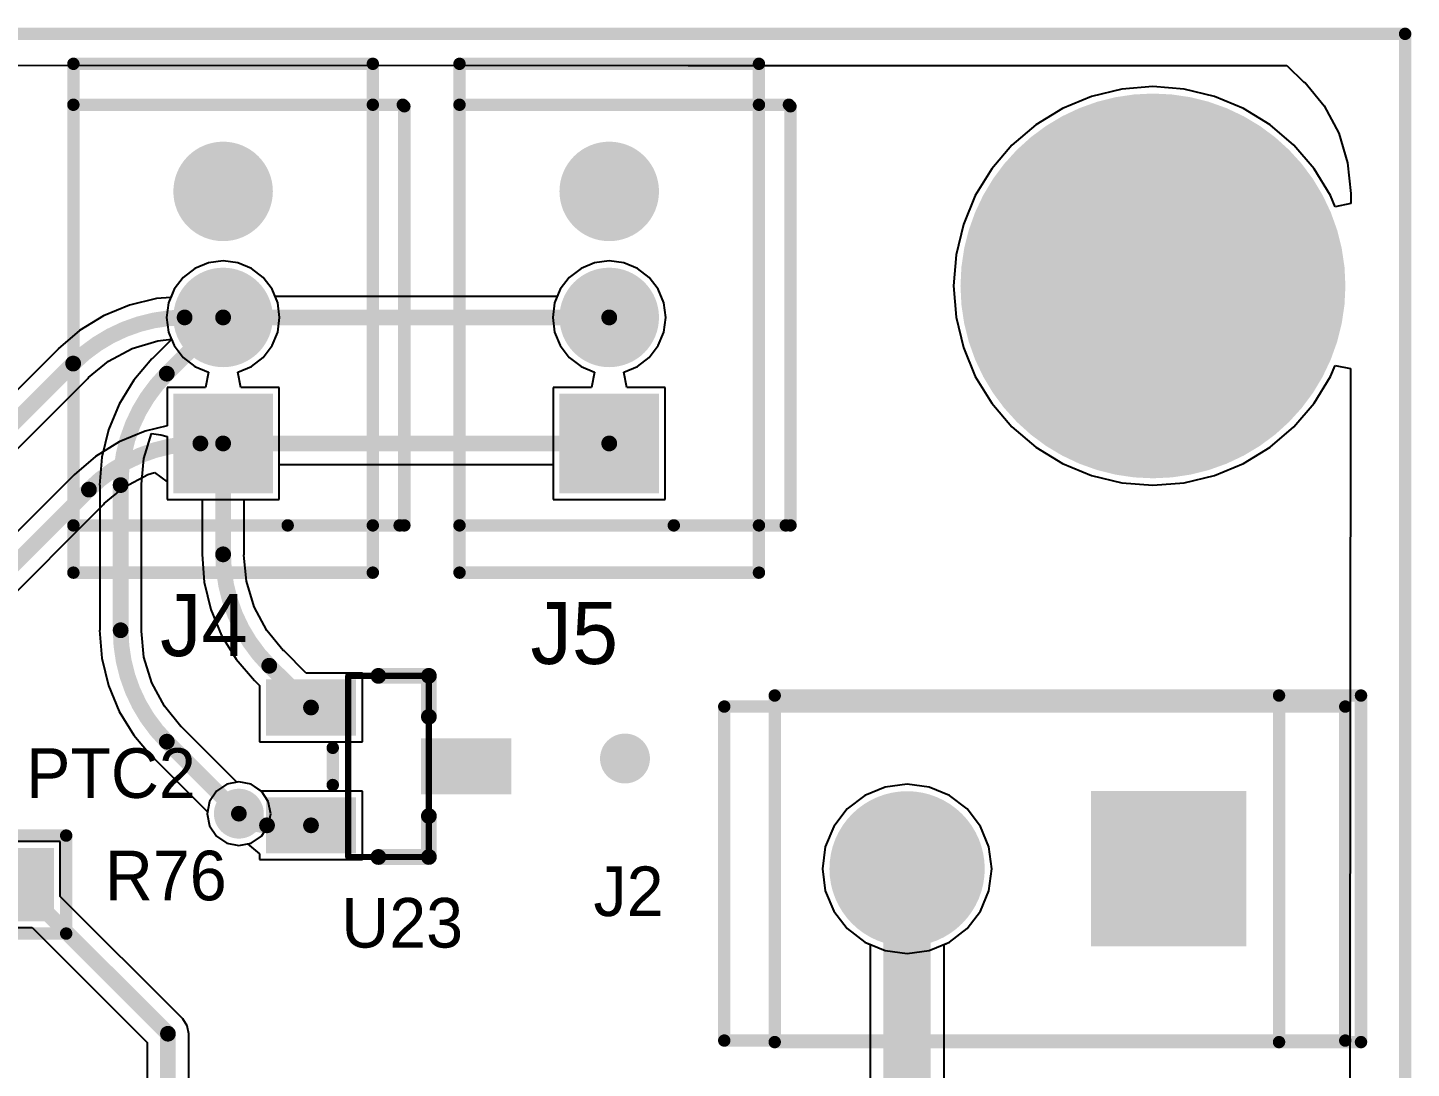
# Model space of a CAD drawing. Extents: x 32 to 132, y 19 to 123.
# Drawn here: x 109.5 to 131.8, y 106.26 to 123.04 of the extents above; entities that cross this region are included whole.
import ezdxf

# ---------------------------------------------------------------- set-up
doc = ezdxf.new("R2010")
doc.units = 0
doc.layers.get('0').update_dxf_attribs({"linetype": 'CONTINUOUS'})
for name, color, linetype in [('BOTTOMLAYER', 5, 'CONTINUOUS'), ('BOTTOMSOLDER', 6, 'CONTINUOUS'), ('MECHANICAL1', 6, 'CONTINUOUS'), ('MECHANICAL13', 56, 'CONTINUOUS'), ('MULTILAYER', 9, 'CONTINUOUS'), ('PADHOLELAYER', 156, 'CONTINUOUS'), ('TOPLAYER', 1, 'CONTINUOUS'), ('TOPOVERLAY', 2, 'CONTINUOUS'), ('TOPPASTE', 8, 'CONTINUOUS'), ('TOPSOLDER', 216, 'CONTINUOUS'), ('VIAHOLELAYER', 16, 'CONTINUOUS')]:
    doc.layers.add(name, color=color, linetype=linetype)

# ---------------------------------------------------------------- blocks, each defined once
blk = doc.blocks.new('__3_2_0_20')
at = {"layer": 'BOTTOMLAYER', "const_width": 0.7}
for points in [[(1.682, 0, 1), (2.382, 0, 1)], [(3.714, 0, 1), (4.414, 0, 1)]]:
    blk.add_lwpolyline(points, format="xyb", close=True, dxfattribs=at)
at = {"layer": 'BOTTOMLAYER'}
blk.add_solid([(-0.7, -0.7), (0.7, -0.7), (-0.7, 0.7), (0.7, 0.7)], dxfattribs=at)
at = {"layer": 'BOTTOMSOLDER', "const_width": 0.802}
for points in [[(1.631, 0, 1), (2.433, 0, 1)], [(3.663, 0, 1), (4.465, 0, 1)]]:
    blk.add_lwpolyline(points, format="xyb", close=True, dxfattribs=at)
at = {"layer": 'BOTTOMSOLDER'}
blk.add_solid([(-0.802, -0.802), (0.802, -0.802), (-0.802, 0.802), (0.802, 0.802)], dxfattribs=at)
at = {"layer": 'MECHANICAL13', "const_width": 0.2}
for points in [[(-2.083, 2.413), (-2.083, -2.413)], [(-2.083, 2.413), (6.121, 2.413)], [(6.121, 2.413), (6.121, -2.413)], [(-2.083, -2.413), (6.121, -2.413)]]:
    blk.add_lwpolyline(points, dxfattribs=at)
at = {"layer": 'MECHANICAL13', "const_width": 0.1}
for points in [[(-2.133, 2.413, 1), (-2.033, 2.413, 1)], [(-2.133, 2.413, 1), (-2.033, 2.413, 1)], [(6.071, 2.413, 1), (6.171, 2.413, 1)], [(6.071, 2.413, 1), (6.171, 2.413, 1)], [(-2.133, -2.413, 1), (-2.033, -2.413, 1)], [(-2.133, -2.413, 1), (-2.033, -2.413, 1)], [(6.071, -2.413, 1), (6.171, -2.413, 1)], [(6.071, -2.413, 1), (6.171, -2.413, 1)]]:
    blk.add_lwpolyline(points, format="xyb", close=True, dxfattribs=at)
at = {"layer": 'MULTILAYER', "const_width": 0.7}
for points in [[(1.682, 0, 1), (2.382, 0, 1)], [(3.714, 0, 1), (4.414, 0, 1)]]:
    blk.add_lwpolyline(points, format="xyb", close=True, dxfattribs=at)
at = {"layer": 'MULTILAYER'}
blk.add_solid([(-0.7, -0.7), (0.7, -0.7), (-0.7, 0.7), (0.7, 0.7)], dxfattribs=at)
at = {"layer": 'PADHOLELAYER', "const_width": 0.4}
for points in [[(-0.2, 0, 1), (0.2, 0, 1)], [(1.832, 0, 1), (2.232, 0, 1)], [(3.864, 0, 1), (4.264, 0, 1)]]:
    blk.add_lwpolyline(points, format="xyb", close=True, dxfattribs=at)
at = {"layer": 'TOPLAYER', "const_width": 0.7}
for points in [[(1.682, 0, 1), (2.382, 0, 1)], [(3.714, 0, 1), (4.414, 0, 1)]]:
    blk.add_lwpolyline(points, format="xyb", close=True, dxfattribs=at)
at = {"layer": 'TOPLAYER'}
blk.add_solid([(-0.7, -0.7), (0.7, -0.7), (-0.7, 0.7), (0.7, 0.7)], dxfattribs=at)
at = {"layer": 'TOPOVERLAY', "const_width": 0.2}
for points in [[(-1.321, 2.413), (5.461, 2.413)], [(-1.321, 2.413), (-1.321, -1.041)], [(5.461, 2.413), (5.461, -2.896)], [(-1.321, -1.041), (-1.321, -2.845)], [(-1.321, -2.413), (-1.321, -2.921)], [(-1.321, -2.413), (5.461, -2.413)], [(-1.321, -2.921), (5.436, -2.921)], [(5.461, -2.896), (5.436, -2.921)]]:
    blk.add_lwpolyline(points, dxfattribs=at)
at = {"layer": 'TOPOVERLAY', "const_width": 0.1}
for points in [[(-1.371, 2.413, 1), (-1.271, 2.413, 1)], [(-1.371, 2.413, 1), (-1.271, 2.413, 1)], [(5.411, 2.413, 1), (5.511, 2.413, 1)], [(5.411, 2.413, 1), (5.511, 2.413, 1)], [(-1.371, -1.041, 1), (-1.271, -1.041, 1)], [(-1.371, -1.041, 1), (-1.271, -1.041, 1)], [(-1.371, -2.413, 1), (-1.271, -2.413, 1)], [(-1.371, -2.413, 1), (-1.271, -2.413, 1)], [(5.411, -2.413, 1), (5.511, -2.413, 1)], [(-1.371, -2.845, 1), (-1.271, -2.845, 1)], [(-1.371, -2.921, 1), (-1.271, -2.921, 1)], [(-1.371, -2.921, 1), (-1.271, -2.921, 1)], [(5.386, -2.921, 1), (5.486, -2.921, 1)], [(5.386, -2.921, 1), (5.486, -2.921, 1)], [(5.411, -2.896, 1), (5.511, -2.896, 1)], [(5.411, -2.896, 1), (5.511, -2.896, 1)]]:
    blk.add_lwpolyline(points, format="xyb", close=True, dxfattribs=at)
at = {"layer": 'TOPSOLDER', "const_width": 0.802}
for points in [[(1.631, 0, 1), (2.433, 0, 1)], [(3.663, 0, 1), (4.465, 0, 1)]]:
    blk.add_lwpolyline(points, format="xyb", close=True, dxfattribs=at)
at = {"layer": 'TOPSOLDER'}
blk.add_solid([(-0.802, -0.802), (0.802, -0.802), (-0.802, 0.802), (0.802, 0.802)], dxfattribs=at)
blk = doc.blocks.new('__3_2_0_21')
at = {"layer": 'BOTTOMLAYER', "const_width": 0.7}
for points in [[(1.682, 0, 1), (2.382, 0, 1)], [(3.714, 0, 1), (4.414, 0, 1)]]:
    blk.add_lwpolyline(points, format="xyb", close=True, dxfattribs=at)
at = {"layer": 'BOTTOMLAYER'}
blk.add_solid([(-0.7, -0.7), (0.7, -0.7), (-0.7, 0.7), (0.7, 0.7)], dxfattribs=at)
at = {"layer": 'BOTTOMSOLDER', "const_width": 0.802}
for points in [[(1.631, 0, 1), (2.433, 0, 1)], [(3.663, 0, 1), (4.465, 0, 1)]]:
    blk.add_lwpolyline(points, format="xyb", close=True, dxfattribs=at)
at = {"layer": 'BOTTOMSOLDER'}
blk.add_solid([(-0.802, -0.802), (0.802, -0.802), (-0.802, 0.802), (0.802, 0.802)], dxfattribs=at)
at = {"layer": 'MECHANICAL13', "const_width": 0.2}
for points in [[(-2.083, 2.413), (-2.083, -2.413)], [(-2.083, 2.413), (6.121, 2.413)], [(6.121, 2.413), (6.121, -2.413)], [(-2.083, -2.413), (6.121, -2.413)]]:
    blk.add_lwpolyline(points, dxfattribs=at)
at = {"layer": 'MECHANICAL13', "const_width": 0.1}
for points in [[(-2.133, 2.413, 1), (-2.033, 2.413, 1)], [(-2.133, 2.413, 1), (-2.033, 2.413, 1)], [(6.071, 2.413, 1), (6.171, 2.413, 1)], [(6.071, 2.413, 1), (6.171, 2.413, 1)], [(-2.133, -2.413, 1), (-2.033, -2.413, 1)], [(-2.133, -2.413, 1), (-2.033, -2.413, 1)], [(6.071, -2.413, 1), (6.171, -2.413, 1)], [(6.071, -2.413, 1), (6.171, -2.413, 1)]]:
    blk.add_lwpolyline(points, format="xyb", close=True, dxfattribs=at)
at = {"layer": 'MULTILAYER', "const_width": 0.7}
for points in [[(1.682, 0, 1), (2.382, 0, 1)], [(3.714, 0, 1), (4.414, 0, 1)]]:
    blk.add_lwpolyline(points, format="xyb", close=True, dxfattribs=at)
at = {"layer": 'MULTILAYER'}
blk.add_solid([(-0.7, -0.7), (0.7, -0.7), (-0.7, 0.7), (0.7, 0.7)], dxfattribs=at)
at = {"layer": 'PADHOLELAYER', "const_width": 0.4}
for points in [[(-0.2, 0, 1), (0.2, 0, 1)], [(1.832, 0, 1), (2.232, 0, 1)], [(3.864, 0, 1), (4.264, 0, 1)]]:
    blk.add_lwpolyline(points, format="xyb", close=True, dxfattribs=at)
at = {"layer": 'TOPLAYER', "const_width": 0.7}
for points in [[(1.682, 0, 1), (2.382, 0, 1)], [(3.714, 0, 1), (4.414, 0, 1)]]:
    blk.add_lwpolyline(points, format="xyb", close=True, dxfattribs=at)
at = {"layer": 'TOPLAYER'}
blk.add_solid([(-0.7, -0.7), (0.7, -0.7), (-0.7, 0.7), (0.7, 0.7)], dxfattribs=at)
at = {"layer": 'TOPOVERLAY', "const_width": 0.2}
for points in [[(-1.321, 2.413), (5.461, 2.413)], [(-1.321, 2.413), (-1.321, -1.041)], [(5.461, 2.413), (5.461, -2.896)], [(-1.321, -1.041), (-1.321, -2.845)], [(-1.321, -2.413), (-1.321, -2.921)], [(-1.321, -2.413), (5.461, -2.413)], [(-1.321, -2.921), (5.436, -2.921)], [(5.461, -2.896), (5.436, -2.921)]]:
    blk.add_lwpolyline(points, dxfattribs=at)
at = {"layer": 'TOPOVERLAY', "const_width": 0.1}
for points in [[(-1.371, 2.413, 1), (-1.271, 2.413, 1)], [(-1.371, 2.413, 1), (-1.271, 2.413, 1)], [(5.411, 2.413, 1), (5.511, 2.413, 1)], [(5.411, 2.413, 1), (5.511, 2.413, 1)], [(-1.371, -1.041, 1), (-1.271, -1.041, 1)], [(-1.371, -1.041, 1), (-1.271, -1.041, 1)], [(-1.371, -2.413, 1), (-1.271, -2.413, 1)], [(-1.371, -2.413, 1), (-1.271, -2.413, 1)], [(5.411, -2.413, 1), (5.511, -2.413, 1)], [(-1.371, -2.845, 1), (-1.271, -2.845, 1)], [(-1.371, -2.921, 1), (-1.271, -2.921, 1)], [(-1.371, -2.921, 1), (-1.271, -2.921, 1)], [(5.386, -2.921, 1), (5.486, -2.921, 1)], [(5.386, -2.921, 1), (5.486, -2.921, 1)], [(5.411, -2.896, 1), (5.511, -2.896, 1)], [(5.411, -2.896, 1), (5.511, -2.896, 1)]]:
    blk.add_lwpolyline(points, format="xyb", close=True, dxfattribs=at)
at = {"layer": 'TOPSOLDER', "const_width": 0.802}
for points in [[(1.631, 0, 1), (2.433, 0, 1)], [(3.663, 0, 1), (4.465, 0, 1)]]:
    blk.add_lwpolyline(points, format="xyb", close=True, dxfattribs=at)
at = {"layer": 'TOPSOLDER'}
blk.add_solid([(-0.802, -0.802), (0.802, -0.802), (-0.802, 0.802), (0.802, 0.802)], dxfattribs=at)
blk = doc.blocks.new('5557___66')
at = {"layer": 'BOTTOMLAYER', "const_width": 1.15}
blk.add_lwpolyline([(3.641, 0, 1), (4.791, 0, 1)], format="xyb", close=True, dxfattribs=at)
at = {"layer": 'BOTTOMLAYER'}
blk.add_solid([(-1.15, -1.15), (1.15, -1.15), (-1.15, 1.15), (1.15, 1.15)], dxfattribs=at)
at = {"layer": 'BOTTOMSOLDER', "const_width": 1.252}
blk.add_lwpolyline([(3.591, 0, 1), (4.842, 0, 1)], format="xyb", close=True, dxfattribs=at)
at = {"layer": 'BOTTOMSOLDER'}
blk.add_solid([(-1.252, -1.252), (1.252, -1.252), (-1.252, 1.252), (1.252, 1.252)], dxfattribs=at)
at = {"layer": 'MECHANICAL13', "const_width": 0.2}
for points in [[(-2.845, 2.769), (-2.845, -2.616)], [(7.163, 2.769), (-2.845, 2.769)], [(7.163, 2.769), (7.163, -2.616)], [(7.163, -2.616), (-2.845, -2.616)]]:
    blk.add_lwpolyline(points, dxfattribs=at)
at = {"layer": 'MECHANICAL13', "const_width": 0.1}
for points in [[(-2.895, 2.769, 1), (-2.795, 2.769, 1)], [(-2.895, 2.769, 1), (-2.795, 2.769, 1)], [(7.113, 2.769, 1), (7.213, 2.769, 1)], [(7.113, 2.769, 1), (7.213, 2.769, 1)], [(-2.895, -2.616, 1), (-2.795, -2.616, 1)], [(-2.895, -2.616, 1), (-2.795, -2.616, 1)], [(7.113, -2.616, 1), (7.213, -2.616, 1)], [(7.113, -2.616, 1), (7.213, -2.616, 1)]]:
    blk.add_lwpolyline(points, format="xyb", close=True, dxfattribs=at)
at = {"layer": 'MULTILAYER', "const_width": 1.15}
blk.add_lwpolyline([(3.641, 0, 1), (4.791, 0, 1)], format="xyb", close=True, dxfattribs=at)
at = {"layer": 'MULTILAYER'}
blk.add_solid([(-1.15, -1.15), (1.15, -1.15), (-1.15, 1.15), (1.15, 1.15)], dxfattribs=at)
at = {"layer": 'PADHOLELAYER', "const_width": 0.9}
for points in [[(-0.45, 0, 1), (0.45, 0, 1)], [(3.766, 0, 1), (4.666, 0, 1)]]:
    blk.add_lwpolyline(points, format="xyb", close=True, dxfattribs=at)
at = {"layer": 'TOPLAYER', "const_width": 1.15}
blk.add_lwpolyline([(3.641, 0, 1), (4.791, 0, 1)], format="xyb", close=True, dxfattribs=at)
at = {"layer": 'TOPLAYER'}
blk.add_solid([(-1.15, -1.15), (1.15, -1.15), (-1.15, 1.15), (1.15, 1.15)], dxfattribs=at)
at = {"layer": 'TOPOVERLAY', "const_width": 0.2}
for points in [[(6.35, 2.794), (-3.099, 2.794)], [(-3.099, 2.794), (-3.099, -2.794)], [(6.35, 2.794), (-1.778, 2.794)], [(-1.778, 2.794), (-1.778, -2.794)], [(6.35, 2.794), (6.35, -2.794)], [(6.35, -2.794), (-3.099, -2.794)], [(6.35, -2.794), (-1.778, -2.794)]]:
    blk.add_lwpolyline(points, dxfattribs=at)
at = {"layer": 'TOPOVERLAY', "const_width": 0.1}
for points in [[(-3.149, 2.794, 1), (-3.049, 2.794, 1)], [(-3.149, 2.794, 1), (-3.049, 2.794, 1)], [(-1.828, 2.794, 1), (-1.728, 2.794, 1)], [(-1.828, 2.794, 1), (-1.728, 2.794, 1)], [(6.3, 2.794, 1), (6.4, 2.794, 1)], [(6.3, 2.794, 1), (6.4, 2.794, 1)], [(6.3, 2.794, 1), (6.4, 2.794, 1)], [(-3.149, -2.794, 1), (-3.049, -2.794, 1)], [(-3.149, -2.794, 1), (-3.049, -2.794, 1)], [(-1.828, -2.794, 1), (-1.728, -2.794, 1)], [(-1.828, -2.794, 1), (-1.728, -2.794, 1)], [(6.3, -2.794, 1), (6.4, -2.794, 1)], [(6.3, -2.794, 1), (6.4, -2.794, 1)], [(6.3, -2.794, 1), (6.4, -2.794, 1)]]:
    blk.add_lwpolyline(points, format="xyb", close=True, dxfattribs=at)
at = {"layer": 'TOPSOLDER', "const_width": 1.252}
blk.add_lwpolyline([(3.591, 0, 1), (4.842, 0, 1)], format="xyb", close=True, dxfattribs=at)
at = {"layer": 'TOPSOLDER'}
blk.add_solid([(-1.252, -1.252), (1.252, -1.252), (-1.252, 1.252), (1.252, 1.252)], dxfattribs=at)
blk = doc.blocks.new('0603_R_141')
at = {"layer": 'TOPLAYER'}
for points in [[(-1.235, -0.49), (-0.305, -0.49), (-1.235, 0.49), (-0.305, 0.49)], [(0.305, -0.49), (1.235, -0.49), (0.305, 0.49), (1.235, 0.49)]]:
    blk.add_solid(points, dxfattribs=at)
at = {"layer": 'TOPOVERLAY', "const_width": 0.2}
for points in [[(-0.4, 0.79), (-1.535, 0.79)], [(-1.535, 0.79), (-1.535, -0.79)], [(1.535, 0.79), (0.4, 0.79)], [(1.535, 0.79), (1.535, -0.79)], [(-0.4, -0.79), (-1.535, -0.79)], [(1.535, -0.79), (0.4, -0.79)]]:
    blk.add_lwpolyline(points, dxfattribs=at)
at = {"layer": 'TOPOVERLAY', "const_width": 0.1}
for points in [[(-1.585, 0.79, 1), (-1.485, 0.79, 1)], [(-1.585, 0.79, 1), (-1.485, 0.79, 1)], [(-0.45, 0.79, 1), (-0.35, 0.79, 1)], [(0.35, 0.79, 1), (0.45, 0.79, 1)], [(1.485, 0.79, 1), (1.585, 0.79, 1)], [(1.485, 0.79, 1), (1.585, 0.79, 1)], [(-1.585, -0.79, 1), (-1.485, -0.79, 1)], [(-1.585, -0.79, 1), (-1.485, -0.79, 1)], [(-0.45, -0.79, 1), (-0.35, -0.79, 1)], [(0.35, -0.79, 1), (0.45, -0.79, 1)], [(1.485, -0.79, 1), (1.585, -0.79, 1)], [(1.485, -0.79, 1), (1.585, -0.79, 1)]]:
    blk.add_lwpolyline(points, format="xyb", close=True, dxfattribs=at)
at = {"layer": 'TOPPASTE'}
for points in [[(-1.235, -0.49), (-0.305, -0.49), (-1.235, 0.49), (-0.305, 0.49)], [(0.305, -0.49), (1.235, -0.49), (0.305, 0.49), (1.235, 0.49)]]:
    blk.add_solid(points, dxfattribs=at)
at = {"layer": 'TOPSOLDER'}
for points in [[(-1.337, -0.592), (-0.203, -0.592), (-1.337, 0.592), (-0.203, 0.592)], [(0.203, -0.592), (1.337, -0.592), (0.203, 0.592), (1.337, 0.592)]]:
    blk.add_solid(points, dxfattribs=at)
blk = doc.blocks.new('SOT_23_SOT_23_3__160')
at = {"layer": 'MECHANICAL13', "const_width": 0.1}
for points in [[(-0.65, 1.46), (-0.65, -1.46)], [(0.65, 1.46), (-0.65, 1.46)], [(0.65, 1.46), (-0.65, 1.46)], [(-0.65, 1.46), (-0.65, -1.46)], [(0.65, 1.46), (-0.65, 1.46)], [(-0.65, 1.46), (-0.65, -1.46)], [(0.65, 1.46), (0.65, -1.46)], [(0.65, 1.46), (0.65, -1.46)], [(0.65, 1.46), (0.65, -1.46)], [(0.65, -1.46), (-0.65, -1.46)], [(0.65, -1.46), (-0.65, -1.46)], [(0.65, -1.46), (-0.65, -1.46)]]:
    blk.add_lwpolyline(points, dxfattribs=at)
at = {"layer": 'MECHANICAL13', "const_width": 0.05}
for points in [[(-0.675, 1.46, 1), (-0.625, 1.46, 1)], [(-0.675, 1.46, 1), (-0.625, 1.46, 1)], [(-0.675, 1.46, 1), (-0.625, 1.46, 1)], [(-0.675, 1.46, 1), (-0.625, 1.46, 1)], [(-0.675, 1.46, 1), (-0.625, 1.46, 1)], [(-0.675, 1.46, 1), (-0.625, 1.46, 1)], [(0.625, 1.46, 1), (0.675, 1.46, 1)], [(0.625, 1.46, 1), (0.675, 1.46, 1)], [(0.625, 1.46, 1), (0.675, 1.46, 1)], [(0.625, 1.46, 1), (0.675, 1.46, 1)], [(0.625, 1.46, 1), (0.675, 1.46, 1)], [(0.625, 1.46, 1), (0.675, 1.46, 1)], [(-0.675, -1.46, 1), (-0.625, -1.46, 1)], [(-0.675, -1.46, 1), (-0.625, -1.46, 1)], [(-0.675, -1.46, 1), (-0.625, -1.46, 1)], [(-0.675, -1.46, 1), (-0.625, -1.46, 1)], [(-0.675, -1.46, 1), (-0.625, -1.46, 1)], [(-0.675, -1.46, 1), (-0.625, -1.46, 1)], [(0.625, -1.46, 1), (0.675, -1.46, 1)], [(0.625, -1.46, 1), (0.675, -1.46, 1)], [(0.625, -1.46, 1), (0.675, -1.46, 1)], [(0.625, -1.46, 1), (0.675, -1.46, 1)], [(0.625, -1.46, 1), (0.675, -1.46, 1)], [(0.625, -1.46, 1), (0.675, -1.46, 1)]]:
    blk.add_lwpolyline(points, format="xyb", close=True, dxfattribs=at)
at = {"layer": 'TOPLAYER'}
for points in [[(0.625, 1.3), (0.625, 0.6), (1.875, 1.3), (1.875, 0.6)], [(-1.875, 0.35), (-1.875, -0.35), (-0.625, 0.35), (-0.625, -0.35)], [(0.625, -0.6), (0.625, -1.3), (1.875, -0.6), (1.875, -1.3)]]:
    blk.add_solid(points, dxfattribs=at)
at = {"layer": 'TOPOVERLAY'}
for points, const_width in [([(-0.65, 1.46), (-0.65, 0.8)], 0.254), ([(-0.65, 1.46), (-0.65, 0.8)], 0.254), ([(-0.65, 1.46), (-0.65, 0.8)], 0.254), ([(0.165, 1.46), (-0.65, 1.46)], 0.254), ([(0.9, 0.3), (0.9, -0.3)], 0.2), ([(-0.65, -0.8), (-0.65, -1.46)], 0.254), ([(0.165, -1.46), (-0.65, -1.46)], 0.254)]:
    blk.add_lwpolyline(points, dxfattribs=dict(at, const_width=const_width))
for points, const_width in [([(-0.713, 1.46, 1), (-0.586, 1.46, 1)], 0.127), ([(-0.713, 1.46, 1), (-0.586, 1.46, 1)], 0.127), ([(-0.713, 1.46, 1), (-0.586, 1.46, 1)], 0.127), ([(-0.713, 1.46, 1), (-0.586, 1.46, 1)], 0.127), ([(0.102, 1.46, 1), (0.229, 1.46, 1)], 0.127), ([(-0.713, 0.8, 1), (-0.586, 0.8, 1)], 0.127), ([(-0.713, 0.8, 1), (-0.586, 0.8, 1)], 0.127), ([(-0.713, 0.8, 1), (-0.586, 0.8, 1)], 0.127), ([(0.85, 0.3, 1), (0.95, 0.3, 1)], 0.1), ([(0.85, -0.3, 1), (0.95, -0.3, 1)], 0.1), ([(-0.713, -0.8, 1), (-0.586, -0.8, 1)], 0.127), ([(-0.713, -1.46, 1), (-0.586, -1.46, 1)], 0.127), ([(-0.713, -1.46, 1), (-0.586, -1.46, 1)], 0.127), ([(0.102, -1.46, 1), (0.229, -1.46, 1)], 0.127)]:
    blk.add_lwpolyline(points, format="xyb", close=True, dxfattribs=dict(at, const_width=const_width))
at = {"layer": 'TOPPASTE'}
for points in [[(0.625, 1.3), (0.625, 0.6), (1.875, 1.3), (1.875, 0.6)], [(-1.875, 0.35), (-1.875, -0.35), (-0.625, 0.35), (-0.625, -0.35)], [(0.625, -0.6), (0.625, -1.3), (1.875, -0.6), (1.875, -1.3)]]:
    blk.add_solid(points, dxfattribs=at)
at = {"layer": 'TOPSOLDER'}
for points in [[(0.523, 1.402), (0.523, 0.498), (1.977, 1.402), (1.977, 0.498)], [(-1.977, 0.452), (-1.977, -0.452), (-0.523, 0.452), (-0.523, -0.452)], [(0.523, -0.498), (0.523, -1.402), (1.977, -0.498), (1.977, -1.402)]]:
    blk.add_solid(points, dxfattribs=at)

msp = doc.modelspace()

# ---------------------------------------------------------------- linework, layer by layer
at = {"layer": 'BOTTOMLAYER'}
for p, q in [((34.326, 122.44), (120.142, 122.428)), ((120.142, 122.428), (129.794, 122.428)), ((129.794, 122.428), (130.066, 122.156)), ((127.132, 122.046), (126.642, 121.928)), ((127.635, 122.085), (127.132, 122.046)), ((128.138, 122.046), (127.635, 122.085)), ((128.628, 121.928), (128.138, 122.046)), ((130.066, 122.156), (130.066, 122.156)), ((130.066, 122.156), (130.083, 122.155)), ((130.083, 122.155), (130.392, 121.778)), ((126.642, 121.928), (126.176, 121.735)), ((129.094, 121.735), (128.628, 121.928)), ((130.392, 121.778), (130.628, 121.337)), ((126.176, 121.735), (125.746, 121.471)), ((129.524, 121.471), (129.094, 121.735)), ((125.746, 121.471), (125.363, 121.144)), ((129.907, 121.144), (129.524, 121.471)), ((130.628, 121.337), (130.773, 120.858)), ((125.363, 121.144), (125.036, 120.761)), ((130.234, 120.761), (129.907, 121.144)), ((125.036, 120.761), (124.772, 120.331)), ((130.498, 120.331), (130.234, 120.761)), ((130.773, 120.858), (130.822, 120.36)), ((124.772, 120.331), (124.579, 119.865)), ((130.573, 120.149), (130.498, 120.331)), ((130.822, 120.199), (130.573, 120.149)), ((130.822, 120.36), (130.822, 120.199)), ((124.579, 119.865), (124.461, 119.375)), ((124.461, 119.375), (124.422, 118.872)), ((112.194, 119.153), (112.005, 119.008)), ((112.413, 119.244), (112.194, 119.153)), ((112.649, 119.275), (112.413, 119.244)), ((112.885, 119.244), (112.649, 119.275)), ((113.104, 119.153), (112.885, 119.244)), ((113.293, 119.008), (113.104, 119.153)), ((118.417, 119.153), (118.228, 119.008)), ((118.636, 119.244), (118.417, 119.153)), ((118.872, 119.275), (118.636, 119.244)), ((119.108, 119.244), (118.872, 119.275)), ((119.327, 119.153), (119.108, 119.244)), ((119.516, 119.008), (119.327, 119.153)), ((112.005, 119.008), (111.86, 118.819)), ((113.438, 118.819), (113.293, 119.008)), ((118.228, 119.008), (118.083, 118.819)), ((119.661, 118.819), (119.516, 119.008)), ((124.422, 118.872), (124.461, 118.369)), ((111.86, 118.819), (111.769, 118.6)), ((113.529, 118.6), (113.438, 118.819)), ((118.083, 118.819), (117.992, 118.6)), ((119.752, 118.6), (119.661, 118.819)), ((111.769, 118.6), (111.738, 118.364)), ((113.56, 118.364), (113.529, 118.6)), ((117.992, 118.6), (117.961, 118.364)), ((119.783, 118.364), (119.752, 118.6)), ((111.738, 118.364), (111.769, 118.128)), ((113.529, 118.128), (113.56, 118.364)), ((117.961, 118.364), (117.992, 118.128)), ((119.752, 118.128), (119.783, 118.364)), ((124.461, 118.369), (124.579, 117.879)), ((111.818, 118.009), (111.504, 117.695)), ((111.769, 118.128), (111.818, 118.009)), ((113.438, 117.909), (113.529, 118.128)), ((117.992, 118.128), (118.083, 117.909)), ((119.661, 117.909), (119.752, 118.128)), ((113.293, 117.72), (113.438, 117.909)), ((118.083, 117.909), (118.228, 117.72)), ((119.516, 117.72), (119.661, 117.909)), ((124.579, 117.879), (124.772, 117.413)), ((111.502, 117.697), (111.209, 117.353)), ((111.504, 117.695), (111.502, 117.697)), ((112.885, 117.484), (113.104, 117.575)), ((113.104, 117.575), (113.293, 117.72)), ((118.228, 117.72), (118.417, 117.575)), ((118.417, 117.575), (118.636, 117.484)), ((119.108, 117.484), (119.327, 117.575)), ((119.327, 117.575), (119.516, 117.72)), ((130.498, 117.413), (130.571, 117.589)), ((130.571, 117.589), (130.82, 117.539)), ((130.82, 117.539), (130.81, 106.68)), ((111.209, 117.353), (110.973, 116.968)), ((112.935, 117.235), (112.885, 117.484)), ((118.636, 117.484), (118.586, 117.235)), ((119.158, 117.235), (119.108, 117.484)), ((124.772, 117.413), (125.036, 116.983)), ((130.234, 116.983), (130.498, 117.413)), ((113.552, 117.235), (112.935, 117.235)), ((113.552, 115.429), (113.552, 117.235)), ((118.586, 117.235), (117.969, 117.235)), ((117.969, 117.235), (117.969, 115.429)), ((119.775, 117.235), (119.158, 117.235)), ((119.775, 115.429), (119.775, 117.235)), ((110.973, 116.968), (110.8, 116.551)), ((125.036, 116.983), (125.363, 116.6)), ((129.907, 116.6), (130.234, 116.983)), ((110.8, 116.551), (110.694, 116.111)), ((111.373, 116.092), (111.495, 116.493)), ((111.495, 116.493), (111.648, 116.471)), ((111.648, 116.471), (111.746, 116.446)), ((111.746, 116.446), (111.746, 115.429)), ((125.363, 116.6), (125.746, 116.273)), ((129.524, 116.273), (129.907, 116.6)), ((125.746, 116.273), (126.176, 116.009)), ((129.094, 116.009), (129.524, 116.273)), ((110.694, 116.111), (110.659, 115.661)), ((111.332, 115.676), (111.373, 116.092)), ((126.176, 116.009), (126.642, 115.816)), ((128.628, 115.816), (129.094, 116.009)), ((126.642, 115.816), (127.132, 115.698)), ((128.138, 115.698), (128.628, 115.816)), ((110.659, 115.661), (110.661, 115.661)), ((110.661, 115.661), (110.661, 113.32)), ((111.335, 115.661), (111.332, 115.676)), ((111.335, 113.32), (111.335, 115.661)), ((127.132, 115.698), (127.635, 115.659)), ((127.635, 115.659), (128.138, 115.698)), ((111.746, 115.429), (113.552, 115.429)), ((117.969, 115.429), (119.775, 115.429)), ((110.661, 113.32), (110.659, 113.32)), ((110.659, 113.32), (110.694, 112.87)), ((111.332, 113.305), (111.335, 113.32)), ((111.373, 112.889), (111.332, 113.305)), ((110.694, 112.87), (110.8, 112.43)), ((111.498, 112.475), (111.373, 112.889)), ((110.8, 112.43), (110.973, 112.013)), ((111.702, 112.094), (111.498, 112.475)), ((110.973, 112.013), (111.209, 111.628)), ((111.967, 111.77), (111.702, 112.094)), ((111.98, 111.762), (111.967, 111.77)), ((112.872, 110.87), (111.98, 111.762)), ((111.209, 111.628), (111.502, 111.284)), ((111.502, 111.284), (111.504, 111.286)), ((111.504, 111.286), (112.396, 110.394)), ((112.903, 110.876), (112.872, 110.87)), ((113.099, 110.837), (112.903, 110.876)), ((113.266, 110.726), (113.099, 110.837)), ((123.673, 110.839), (123.319, 110.792)), ((124.026, 110.792), (123.673, 110.839)), ((113.377, 110.559), (113.266, 110.726)), ((122.99, 110.656), (122.707, 110.439)), ((123.319, 110.792), (122.99, 110.656)), ((124.355, 110.656), (124.026, 110.792)), ((124.638, 110.439), (124.355, 110.656)), ((112.396, 110.394), (112.39, 110.363)), ((113.416, 110.363), (113.377, 110.559)), ((122.707, 110.439), (122.491, 110.156)), ((124.855, 110.156), (124.638, 110.439)), ((112.39, 110.363), (112.429, 110.167)), ((112.429, 110.167), (112.54, 110)), ((113.266, 110), (113.377, 110.167)), ((113.377, 110.167), (113.416, 110.363)), ((112.54, 110), (112.707, 109.889)), ((113.099, 109.889), (113.266, 110)), ((122.491, 110.156), (122.354, 109.827)), ((124.991, 109.827), (124.855, 110.156)), ((112.707, 109.889), (112.903, 109.85)), ((112.903, 109.85), (113.099, 109.889)), ((122.354, 109.827), (122.308, 109.474)), ((125.037, 109.474), (124.991, 109.827)), ((122.308, 109.474), (122.354, 109.121)), ((124.991, 109.121), (125.037, 109.474)), ((122.354, 109.121), (122.491, 108.792)), ((124.855, 108.792), (124.991, 109.121)), ((122.491, 108.792), (122.707, 108.509)), ((124.638, 108.509), (124.855, 108.792)), ((122.707, 108.509), (122.99, 108.292)), ((124.355, 108.292), (124.638, 108.509)), ((122.99, 108.292), (123.319, 108.156)), ((123.319, 108.156), (123.673, 108.109)), ((123.673, 108.109), (124.026, 108.156)), ((124.026, 108.156), (124.355, 108.292)), ((130.81, 106.68), (130.81, 53.848))]:
    msp.add_line(p, q, dxfattribs=at)
for points, const_width in [([(126.135, 118.872, 1), (129.135, 118.872, 1)], 3), ([(112.585, 118.364, 1), (112.713, 118.364, 1)], 0.127), ([(111.678, 117.457, 1), (111.805, 117.457, 1)], 0.127), ([(111.678, 117.457, 1), (111.805, 117.457, 1)], 0.127), ([(110.934, 115.661, 1), (111.061, 115.661, 1)], 0.127), ([(110.934, 115.661, 1), (111.061, 115.661, 1)], 0.127), ([(110.934, 113.32, 1), (111.061, 113.32, 1)], 0.127), ([(110.934, 113.32, 1), (111.061, 113.32, 1)], 0.127), ([(111.678, 111.524, 1), (111.805, 111.524, 1)], 0.127), ([(111.678, 111.524, 1), (111.805, 111.524, 1)], 0.127), ([(118.976, 111.252, 1), (119.276, 111.252, 1)], 0.3), ([(112.753, 110.363, 1), (113.053, 110.363, 1)], 0.3), ([(112.84, 110.363, 1), (112.966, 110.363, 1)], 0.127)]:
    msp.add_lwpolyline(points, format="xyb", close=True, dxfattribs=dict(at, const_width=const_width))
at = {"layer": 'BOTTOMLAYER', "const_width": 0.254}
for points in [[(111.742, 117.457), (112.649, 118.364)], [(110.998, 113.32), (110.998, 115.661)], [(111.742, 111.524), (112.903, 110.363)]]:
    msp.add_lwpolyline(points, dxfattribs=at)
for points in [[(110.998, 115.661, -0.198912), (111.742, 117.457)], [(111.742, 111.524, -0.198912), (110.998, 113.32)]]:
    msp.add_lwpolyline(points, format="xyb", dxfattribs=at)
at = {"layer": 'BOTTOMSOLDER'}
for points, const_width in [([(126.084, 118.872, 1), (129.186, 118.872, 1)], 3.102), ([(118.925, 111.252, 1), (119.327, 111.252, 1)], 0.402), ([(112.702, 110.363, 1), (113.104, 110.363, 1)], 0.402)]:
    msp.add_lwpolyline(points, format="xyb", close=True, dxfattribs=dict(at, const_width=const_width))
at = {"layer": 'MECHANICAL1', "const_width": 0.2}
for points in [[(31.75, 122.936), (131.699, 122.936)], [(131.699, 18.669), (131.699, 122.936)]]:
    msp.add_lwpolyline(points, dxfattribs=at)
at = {"layer": 'MECHANICAL1', "const_width": 0.1}
msp.add_lwpolyline([(131.649, 122.936, 1), (131.749, 122.936, 1)], format="xyb", close=True, dxfattribs=at)
msp.add_lwpolyline([(131.649, 122.936, 1), (131.749, 122.936, 1)], format="xyb", close=True, dxfattribs=at)
at = {"layer": 'MULTILAYER'}
for points, const_width in [([(126.135, 118.872, 1), (129.135, 118.872, 1)], 3), ([(118.976, 111.252, 1), (119.276, 111.252, 1)], 0.3), ([(112.753, 110.363, 1), (113.053, 110.363, 1)], 0.3)]:
    msp.add_lwpolyline(points, format="xyb", close=True, dxfattribs=dict(at, const_width=const_width))
at = {"layer": 'PADHOLELAYER', "const_width": 1.65}
msp.add_lwpolyline([(126.81, 118.872, 1), (128.46, 118.872, 1)], format="xyb", close=True, dxfattribs=at)
at = {"layer": 'TOPLAYER'}
for p, q in [((34.326, 122.44), (120.142, 122.428)), ((120.142, 122.428), (129.794, 122.428)), ((129.794, 122.428), (130.066, 122.156)), ((127.132, 122.046), (126.642, 121.928)), ((127.635, 122.085), (127.132, 122.046)), ((128.138, 122.046), (127.635, 122.085)), ((128.628, 121.928), (128.138, 122.046)), ((130.066, 122.156), (130.066, 122.156)), ((130.066, 122.156), (130.083, 122.155)), ((130.083, 122.155), (130.392, 121.778)), ((126.642, 121.928), (126.176, 121.735)), ((129.094, 121.735), (128.628, 121.928)), ((130.392, 121.778), (130.628, 121.337)), ((126.176, 121.735), (125.746, 121.471)), ((129.524, 121.471), (129.094, 121.735)), ((125.746, 121.471), (125.363, 121.144)), ((129.907, 121.144), (129.524, 121.471)), ((130.628, 121.337), (130.773, 120.858)), ((125.363, 121.144), (125.036, 120.761)), ((130.234, 120.761), (129.907, 121.144)), ((125.036, 120.761), (124.772, 120.331)), ((130.498, 120.331), (130.234, 120.761)), ((130.773, 120.858), (130.822, 120.36)), ((124.772, 120.331), (124.579, 119.865)), ((130.573, 120.149), (130.498, 120.331)), ((130.822, 120.199), (130.573, 120.149)), ((130.822, 120.36), (130.822, 120.199)), ((124.579, 119.865), (124.461, 119.375)), ((124.461, 119.375), (124.422, 118.872)), ((112.194, 119.153), (112.005, 119.008)), ((112.413, 119.244), (112.194, 119.153)), ((112.649, 119.275), (112.413, 119.244)), ((112.885, 119.244), (112.649, 119.275)), ((113.104, 119.153), (112.885, 119.244)), ((113.293, 119.008), (113.104, 119.153)), ((118.417, 119.153), (118.228, 119.008)), ((118.636, 119.244), (118.417, 119.153)), ((118.872, 119.275), (118.636, 119.244)), ((119.108, 119.244), (118.872, 119.275)), ((119.327, 119.153), (119.108, 119.244)), ((119.516, 119.008), (119.327, 119.153)), ((112.005, 119.008), (111.86, 118.819)), ((113.438, 118.819), (113.293, 119.008)), ((118.228, 119.008), (118.083, 118.819)), ((119.661, 118.819), (119.516, 119.008)), ((124.422, 118.872), (124.461, 118.369)), ((111.578, 118.668), (111.138, 118.562)), ((111.805, 118.685), (111.578, 118.668)), ((111.86, 118.819), (111.805, 118.685)), ((113.487, 118.701), (113.438, 118.819)), ((118.034, 118.701), (113.487, 118.701)), ((118.083, 118.819), (118.034, 118.701)), ((119.752, 118.6), (119.661, 118.819)), ((111.138, 118.562), (110.721, 118.389)), ((119.783, 118.364), (119.752, 118.6)), ((110.721, 118.389), (110.336, 118.153)), ((119.752, 118.128), (119.783, 118.364)), ((124.461, 118.369), (124.579, 117.879)), ((110.336, 118.153), (109.992, 117.86)), ((111.183, 117.864), (111.597, 117.989)), ((111.597, 117.989), (111.818, 118.011)), ((111.818, 118.011), (111.86, 117.909)), ((119.661, 117.909), (119.752, 118.128)), ((109.994, 117.858), (106.018, 113.882)), ((109.992, 117.86), (109.994, 117.858)), ((110.802, 117.66), (111.183, 117.864)), ((111.86, 117.909), (112.005, 117.72)), ((119.516, 117.72), (119.661, 117.909)), ((124.579, 117.879), (124.772, 117.413)), ((110.478, 117.395), (110.802, 117.66)), ((112.005, 117.72), (112.194, 117.575)), ((112.194, 117.575), (112.413, 117.484)), ((119.108, 117.484), (119.327, 117.575)), ((119.327, 117.575), (119.516, 117.72)), ((130.498, 117.413), (130.571, 117.589)), ((130.571, 117.589), (130.82, 117.539)), ((130.82, 117.539), (130.81, 106.68)), ((106.544, 113.456), (110.47, 117.382)), ((110.47, 117.382), (110.478, 117.395)), ((112.413, 117.484), (112.363, 117.235)), ((119.158, 117.235), (119.108, 117.484)), ((124.772, 117.413), (125.036, 116.983)), ((130.234, 116.983), (130.498, 117.413)), ((112.363, 117.235), (111.746, 117.235)), ((111.746, 117.235), (111.746, 116.615)), ((119.775, 117.235), (119.158, 117.235)), ((119.775, 115.429), (119.775, 117.235)), ((125.036, 116.983), (125.363, 116.6)), ((129.907, 116.6), (130.234, 116.983)), ((111.392, 116.53), (110.975, 116.357)), ((111.746, 116.615), (111.392, 116.53)), ((125.363, 116.6), (125.746, 116.273)), ((129.524, 116.273), (129.907, 116.6)), ((110.975, 116.357), (110.59, 116.121)), ((125.746, 116.273), (126.176, 116.009)), ((129.094, 116.009), (129.524, 116.273)), ((110.59, 116.121), (110.246, 115.828)), ((113.552, 115.429), (113.552, 115.995)), ((113.552, 115.995), (117.969, 115.995)), ((117.969, 115.995), (117.969, 115.429)), ((126.176, 116.009), (126.642, 115.816)), ((128.628, 115.816), (129.094, 116.009)), ((110.248, 115.826), (108.304, 113.882)), ((110.246, 115.828), (110.248, 115.826)), ((111.056, 115.628), (111.437, 115.832)), ((111.437, 115.832), (111.542, 115.863)), ((111.542, 115.863), (111.746, 115.712)), ((126.642, 115.816), (127.132, 115.698)), ((128.138, 115.698), (128.628, 115.816)), ((110.732, 115.363), (111.056, 115.628)), ((111.746, 115.712), (111.746, 115.429)), ((127.132, 115.698), (127.635, 115.659)), ((127.635, 115.659), (128.138, 115.698)), ((108.83, 113.456), (110.724, 115.35)), ((110.724, 115.35), (110.732, 115.363)), ((111.746, 115.429), (112.312, 115.429)), ((112.312, 115.429), (112.312, 114.544)), ((112.986, 114.544), (112.986, 115.429)), ((112.986, 115.429), (113.552, 115.429)), ((117.969, 115.429), (119.775, 115.429)), ((112.312, 114.544), (112.31, 114.544)), ((112.31, 114.544), (112.345, 114.094)), ((112.983, 114.529), (112.986, 114.544)), ((113.024, 114.113), (112.983, 114.529)), ((112.345, 114.094), (112.451, 113.654)), ((113.149, 113.699), (113.024, 114.113)), ((112.451, 113.654), (112.624, 113.237)), ((113.353, 113.318), (113.149, 113.699)), ((113.618, 112.994), (113.353, 113.318)), ((112.624, 113.237), (112.86, 112.852)), ((112.86, 112.852), (113.153, 112.508)), ((113.631, 112.986), (113.618, 112.994)), ((113.989, 112.628), (113.631, 112.986)), ((114.894, 112.628), (113.989, 112.628)), ((114.894, 111.522), (114.894, 112.628)), ((113.153, 112.508), (113.155, 112.51)), ((113.155, 112.51), (113.238, 112.427)), ((113.238, 112.427), (113.238, 111.522)), ((113.238, 111.522), (114.894, 111.522)), ((112.707, 110.837), (112.54, 110.726)), ((112.903, 110.876), (112.707, 110.837)), ((113.099, 110.837), (112.903, 110.876)), ((113.262, 110.728), (113.099, 110.837)), ((123.673, 110.839), (123.319, 110.792)), ((124.026, 110.792), (123.673, 110.839)), ((112.54, 110.726), (112.429, 110.559)), ((114.894, 110.728), (113.262, 110.728)), ((114.894, 109.622), (114.894, 110.728)), ((122.99, 110.656), (122.707, 110.439)), ((123.319, 110.792), (122.99, 110.656)), ((124.355, 110.656), (124.026, 110.792)), ((124.638, 110.439), (124.355, 110.656)), ((112.429, 110.559), (112.39, 110.363)), ((122.707, 110.439), (122.491, 110.156)), ((124.855, 110.156), (124.638, 110.439)), ((112.39, 110.363), (112.429, 110.167)), ((112.429, 110.167), (112.54, 110)), ((112.54, 110), (112.707, 109.889)), ((122.491, 110.156), (122.354, 109.827)), ((124.991, 109.827), (124.855, 110.156)), ((110.023, 109.913), (108.687, 109.913)), ((110.023, 109.028), (110.023, 109.913)), ((112.707, 109.889), (112.903, 109.85)), ((112.903, 109.85), (113.041, 109.877)), ((113.041, 109.877), (113.238, 109.716)), ((113.238, 109.716), (113.238, 109.622)), ((122.354, 109.827), (122.308, 109.474)), ((125.037, 109.474), (124.991, 109.827)), ((113.238, 109.622), (114.894, 109.622)), ((122.308, 109.474), (122.354, 109.121)), ((124.991, 109.121), (125.037, 109.474)), ((122.354, 109.121), (122.491, 108.792)), ((124.855, 108.792), (124.991, 109.121)), ((111.998, 107.053), (110.023, 109.028)), ((122.491, 108.792), (122.707, 108.509)), ((124.638, 108.509), (124.855, 108.792)), ((108.687, 108.527), (109.572, 108.527)), ((109.572, 108.527), (111.423, 106.676)), ((122.707, 108.509), (122.99, 108.292)), ((124.355, 108.292), (124.638, 108.509)), ((122.99, 108.292), (123.077, 108.256)), ((123.077, 108.256), (123.077, 103.707)), ((124.268, 108.256), (124.355, 108.292)), ((124.268, 103.707), (124.268, 108.256)), ((112.071, 106.944), (111.998, 107.053)), ((112.097, 106.815), (112.071, 106.944)), ((111.423, 106.676), (111.423, 100.061)), ((112.097, 99.921), (112.097, 106.815)), ((112.097, 106.815), (112.097, 106.815)), ((130.81, 106.68), (130.81, 53.848))]:
    msp.add_line(p, q, dxfattribs=at)
for points, const_width in [([(126.135, 118.872, 1), (129.135, 118.872, 1)], 3), ([(111.965, 118.364, 1), (112.092, 118.364, 1)], 0.127), ([(111.965, 118.364, 1), (112.092, 118.364, 1)], 0.127), ([(112.585, 118.364, 1), (112.713, 118.364, 1)], 0.127), ([(112.585, 118.364, 1), (112.713, 118.364, 1)], 0.127), ([(118.808, 118.364, 1), (118.936, 118.364, 1)], 0.127), ([(110.169, 117.62, 1), (110.296, 117.62, 1)], 0.127), ([(110.169, 117.62, 1), (110.296, 117.62, 1)], 0.127), ([(112.219, 116.332, 1), (112.346, 116.332, 1)], 0.127), ([(112.219, 116.332, 1), (112.346, 116.332, 1)], 0.127), ([(112.585, 116.332, 1), (112.713, 116.332, 1)], 0.127), ([(112.585, 116.332, 1), (112.713, 116.332, 1)], 0.127), ([(112.585, 116.332, 1), (112.713, 116.332, 1)], 0.127), ([(118.808, 116.332, 1), (118.936, 116.332, 1)], 0.127), ([(110.423, 115.588, 1), (110.55, 115.588, 1)], 0.127), ([(110.423, 115.588, 1), (110.55, 115.588, 1)], 0.127), ([(112.585, 114.544, 1), (112.713, 114.544, 1)], 0.127), ([(112.585, 114.544, 1), (112.713, 114.544, 1)], 0.127), ([(113.329, 112.748, 1), (113.456, 112.748, 1)], 0.127), ([(113.329, 112.748, 1), (113.456, 112.748, 1)], 0.127), ([(114.002, 112.075, 1), (114.129, 112.075, 1)], 0.127), ([(118.976, 111.252, 1), (119.276, 111.252, 1)], 0.3), ([(112.753, 110.363, 1), (113.053, 110.363, 1)], 0.3), ([(112.84, 110.363, 1), (112.966, 110.363, 1)], 0.127), ([(113.293, 110.175, 1), (113.42, 110.175, 1)], 0.127), ([(113.293, 110.175, 1), (113.42, 110.175, 1)], 0.127), ([(114.002, 110.175, 1), (114.129, 110.175, 1)], 0.127), ([(123.482, 109.474, 1), (123.863, 109.474, 1)], 0.381), ([(111.697, 106.815, 1), (111.823, 106.815, 1)], 0.127), ([(111.697, 106.815, 1), (111.823, 106.815, 1)], 0.127)]:
    msp.add_lwpolyline(points, format="xyb", close=True, dxfattribs=dict(at, const_width=const_width))
at = {"layer": 'TOPLAYER', "const_width": 0.254}
for points in [[(110.232, 117.62, -0.198912), (112.028, 118.364)], [(110.486, 115.588, -0.198912), (112.282, 116.332)], [(113.393, 112.748, -0.198912), (112.649, 114.544)], [(113.357, 110.175, -0.198912), (112.903, 110.363)]]:
    msp.add_lwpolyline(points, format="xyb", dxfattribs=at)
at = {"layer": 'TOPLAYER'}
for points, const_width in [([(112.028, 118.364), (112.649, 118.364)], 0.254), ([(112.649, 118.364), (118.872, 118.364)], 0.254), ([(105.791, 113.179), (110.232, 117.62)], 0.254), ([(112.282, 116.332), (112.649, 116.332)], 0.254), ([(112.649, 116.332), (118.872, 116.332)], 0.254), ([(112.649, 114.544), (112.649, 116.332)], 0.254), ([(108.077, 113.179), (110.486, 115.588)], 0.254), ([(113.393, 112.748), (114.066, 112.075)], 0.254), ([(113.357, 110.175), (114.066, 110.175)], 0.254), ([(123.673, 102.489), (123.673, 109.474)], 0.762), ([(109.355, 109.22), (111.76, 106.815)], 0.254), ([(111.76, 99.921), (111.76, 106.815)], 0.254)]:
    msp.add_lwpolyline(points, dxfattribs=dict(at, const_width=const_width))
at = {"layer": 'TOPSOLDER'}
for points, const_width in [([(126.084, 118.872, 1), (129.186, 118.872, 1)], 3.102), ([(118.925, 111.252, 1), (119.327, 111.252, 1)], 0.402), ([(112.702, 110.363, 1), (113.104, 110.363, 1)], 0.402)]:
    msp.add_lwpolyline(points, format="xyb", close=True, dxfattribs=dict(at, const_width=const_width))
at = {"layer": 'VIAHOLELAYER', "const_width": 0.15}
for points in [[(119.051, 111.252, 1), (119.201, 111.252, 1)], [(112.828, 110.363, 1), (112.978, 110.363, 1)]]:
    msp.add_lwpolyline(points, format="xyb", close=True, dxfattribs=at)

# ---------------------------------------------------------------- block references
for name, p, rotation in [('__3_2_0_21', (112.649, 116.332), 90), ('__3_2_0_20', (118.872, 116.332), 90), ('SOT_23_SOT_23_3__160', (115.316, 111.125), 180), ('5557___66', (127.889, 109.474), 180), ('0603_R_141', (108.585, 109.22), 180)]:
    msp.add_blockref(name, p, dxfattribs=dict(rotation=rotation))

# ---------------------------------------------------------------- texts
at = {"layer": 'TOPOVERLAY'}
for s, height, p in [('J4', 1, (111.633, 112.903)), ('J5', 1, (117.602, 112.776)), ('R76', 0.8, (110.744, 108.966)), ('J2', 0.8, (118.618, 108.712)), ('U23', 0.8, (114.554, 108.204))]:
    msp.add_text(s, height=height, rotation=360, dxfattribs=at).set_placement(p)
msp.add_text('PTC2', height=0.8, dxfattribs=at).set_placement((109.474, 110.617))

doc.saveas('drawing.dxf')
